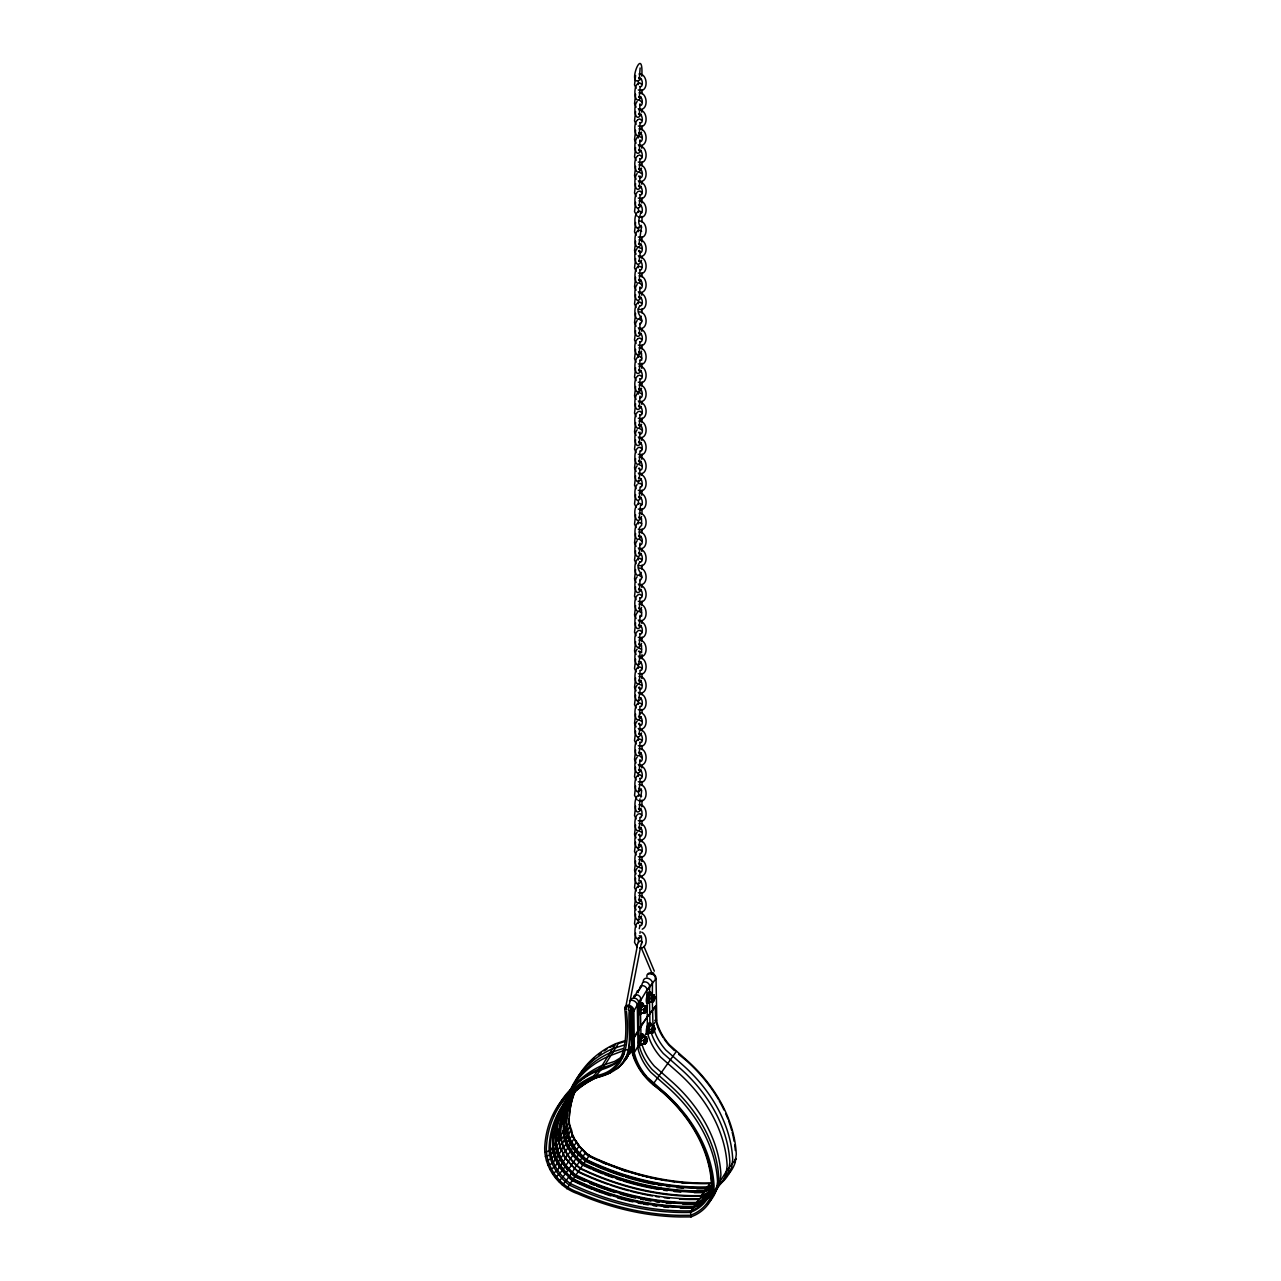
<?xml version="1.0" encoding="UTF-8"?>
<svg xmlns="http://www.w3.org/2000/svg" width="1281" height="1281" viewBox="0 0 1281 1281"><rect width="100%" height="100%" fill="white"/><g stroke="black" fill="none" stroke-linecap="round" stroke-linejoin="round"><path stroke-width="1.5" d="M728.329 1174.373A59.23 44.963 34.4 0 0 735.23 1162.427L736.287 1154.261A133.848 101.615 34.4 0 0 686.104 1059.611L669.435 1044.848A53.242 40.416 34.4 0 1 656.801 1021.678L656.032 978.156A4.932 3.747 34.4 0 0 651.453 973.08A4.932 3.747 34.4 0 0 646.857 976.058L646.969 976.763M643.735 1011.205L644.119 1008.723M643.735 1042.061L644.119 1039.58M644.407 1010.661L645.848 1011.958M644.103 1042.142L644.567 1039.211M644.855 1011.462L645.064 1009.62M645.16 1010.821C646.553 1015.305 648.907 1005.009 645 1007.651M646.713 1041.725L646.889 1038.667L645.832 1043.07L646.505 1038.571M647.129 1008.227L645.864 1009.22L645.832 1012.214M644.695 1040.38L644.679 1042.782L645.16 1041.677M645.832 1039.339L645.832 1043.07M645.864 1009.22L645.864 1007.603L645.16 1008.035M646.361 1008.227L646.281 1009.412M645.864 1040.06L645.208 1038.331M647.113 1008.403L646.008 1012.262L644.455 1011.558M646.809 1039.884L646.569 1038.395L645.496 1039.98M647.113 1039.243L647.113 1040.508M651.405 1000.013L651.613 998.171M651.789 1000.093L651.773 998.828M652.093 999.468L652.333 1000.957M652.782 1031.429L652.157 1029.748M652.525 1000.269L652.525 998.988M652.83 999.628L653.694 1001.005L654.303 998.972M652.83 1030.484C656.016 1034.712 654.111 1021.806 652.237 1029.844M654.863 1028.275C654.095 1025.985 652.445 1030.981 653.502 1031.878M654.047 997.034L653.967 998.219M654.479 997.835L654.559 996.618L654.175 1000.253M654.783 997.21L654.671 999.052M625.32 1040.588L615.825 1043.663L602.214 1065.392L593.663 1075.992A134.985 102.48 34.4 0 0 544.697 1148.016C544.521 1167.952 558.676 1187.215 577.411 1193.62A238.506 181.069 34.4 0 0 680.339 1216.95L691.051 1216.902L694.942 1215.189A59.23 44.963 34.4 0 0 713.053 1194.757L714.109 1186.59A133.848 101.615 34.4 0 0 663.942 1091.94L647.257 1077.177A53.242 40.416 34.4 0 1 634.623 1054.007L631.725 1050.276L631.389 1009.524M610.172 1072.95L596.85 1077.609L593.663 1075.992C628.459 1071.941 627.146 1035.913 624.824 1009.236L624.696 1008.387A4.932 3.747 34.4 0 1 626.985 1005.425M641.989 93.849L642.037 89.734M642.037 110.118L641.829 112.184M641.989 129.893L642.037 125.762M642.037 146.162L641.829 148.212M641.989 165.938L642.037 161.806M642.037 182.206L641.829 184.256M641.989 222.077L642.037 216.361M641.989 258.121L642.037 257.145M641.989 276.92L642.037 272.789M642.037 293.189L641.829 295.238M641.989 312.964L642.037 308.833M642.037 329.233L641.829 331.283M641.989 348.944L642.037 344.813M641.989 386.093L642.037 381.962M642.037 402.362L641.829 404.428M641.989 422.138L642.037 418.006M642.037 438.406L641.829 440.456M641.989 475.411L642.037 474.45M641.989 514.322L642.037 508.605M641.989 533.12L642.037 528.989M642.037 549.389L641.829 551.438M641.989 569.164L642.037 565.033M642.037 585.433L641.829 587.483M641.989 605.192L642.037 601.077M642.037 621.461L641.829 623.527M641.989 641.189L642.037 637.057M641.989 658.722L642.037 654.591M641.989 694.766L642.037 693.79M641.989 730.794L642.037 729.834M641.989 749.609L642.037 745.478M642.037 765.878L641.829 767.927M641.989 785.589L642.037 781.458M641.989 841.777L642.037 840.816M625.336 1009.332L637.137 946.755C636.577 944.097 640.148 938.22 642.373 942.288M641.989 877.821L642.037 876.861M641.989 913.865L642.037 912.889M644.439 1010.981L645.496 1007.667M654.783 1029.316L654.559 1027.474L653.55 1028.867M644.487 1010.821L645.096 1008.323M644.855 1010.197L644.903 1011.91L644.407 1011.157M645.528 1010.917L645.624 1009.076M646.521 1010.149L646.729 1008.868M647.097 1008.964L646.905 1010.245M644.855 1041.757L645.464 1039.259M645.24 1041.837L645.432 1040.556M646.361 1039.628L646.248 1040.925M647.097 1039.804L646.905 1041.085M651.789 999.548L652.637 996.57M652.541 999.708L653.134 997.21M652.013 1027.81L651.405 1030.853L652.493 1031.958M651.789 1030.388L652.397 1027.89M653.214 1030.565L653.518 1028.147M653.678 1029.075L653.582 1027.346L652.83 1027.682M654.399 1028.515L653.806 1031.013M654.783 1028.611L654.175 1031.109M641.829 76.139C643.686 41.456 625.416 90.311 640.852 79.198M641.829 203.006L642.037 197.802M641.829 241.965L642.037 236.745M641.829 368.384L642.037 363.164M641.829 459.271L642.037 454.05M641.829 495.251L642.037 490.047M641.829 678.61L642.037 673.39M641.829 806.838L642.037 800.033M641.829 825.637L642.037 820.416M641.829 861.681L642.037 856.461M641.829 897.709L642.037 892.505M639.251 928.709L640.004 925.378M653.678 1029.3L653.534 1027.25M631.101 999.756A4.067 3.09 34.4 0 1 635.248 998.267A4.067 3.09 34.4 0 1 638.546 1002.302L639.075 1044.367L634.383 1052.47L633.871 1010.485A4.932 3.747 34.4 0 0 628.09 1005.281M640.548 1007.058L640.66 998.716A3.747 2.85 34.4 0 0 637.185 994.857A3.747 2.85 34.4 0 0 633.695 997.114M652.333 995.577L652.461 983.376A4.932 3.747 34.4 0 0 647.866 978.3A4.932 3.747 34.4 0 0 643.286 981.278L643.414 982.127M655.215 978.54L655.296 977.979A4.131 3.138 34.4 0 0 652.926 974.329L651.308 974.233L651.885 972.952L641.173 947.604M629.259 1007.41L631.133 1007.843L632.157 1052.582A57.005 43.282 34.4 0 0 652.878 1084.511A130.07 98.749 34.4 0 1 711.547 1184.589L711.531 1188.624L714.077 1191.122L727.112 1170.161L736.255 1158.793M628.298 1009.876L641.253 943.617M635.328 995.737L637.394 990.725L638.162 992.583M644.183 1010.101L645.208 1007.426M644.567 1010.197L644.871 1008.9M646.248 1010.085L646.313 1007.779L647.193 1008.627M651.405 998.732L652.013 996.954M653.006 996.65L652.878 1001.198M644.183 1040.957L645.208 1038.267M653.118 998.507L652.621 1000.205M644.935 1041.117L645.24 1039.836M653.934 998.892L653.822 996.442M654.287 998.331L652.942 1002.014L648.01 1001.438L649.355 994.312L654.287 994.889L653.806 1000.173M654.575 999.052L654.735 996.746L653.054 996.538M646.617 1040.38L645.272 1044.063L640.34 1043.471L641.685 1036.361L646.617 1036.937L646.345 1041.629M652.926 1028.643L652.589 1031.573L654.111 1031.397M652.734 1029.267L652.878 1032.038M653.118 1029.364L652.621 1031.045M653.934 1029.732L653.87 1027.106M654.207 1029.812L654.287 1025.745L649.355 1025.152L648.01 1032.278L652.942 1032.87L654.287 1029.187M628.827 1053.222L630.508 1034.119L630.508 1009.252M631.133 1007.843L633.743 1011.285L640.58 999.228M707.16 1204.188A59.23 44.963 34.4 0 0 716.479 1189.745L717.552 1181.578A133.848 101.615 34.4 0 0 667.369 1086.928L650.7 1072.181A53.242 40.416 34.4 0 1 638.066 1048.995L637.298 1005.473A4.932 3.747 34.4 0 0 634.463 1001.118A4.932 3.747 34.4 0 0 629.467 1000.845M644.311 1036.249L647.433 1031.701L646.889 989.637A3.747 2.85 34.4 0 0 643.414 985.778A3.747 2.85 34.4 0 0 639.924 988.035M641.092 1008.499C641.124 1014.664 639.747 1006.546 642.405 1006.978M648.778 997.307L648.827 999.901M641.092 1039.355C641.124 1045.52 639.747 1037.402 642.405 1037.818M648.778 1028.147L648.827 1030.741M645.336 1009.7L645.832 1008.499M651.885 998.251L652.878 996.234M653.294 997.883L653.246 1000.621L654.111 1000.541M654.559 996.618C652.445 1003.663 651.18 997.258 653.742 997.178M734.509 1162.091L735.518 1158.552M641.573 132.087C636.145 144.193 632.013 125.362 637.169 120.286M641.573 168.131C636.161 180.221 631.997 161.406 637.169 156.33M641.573 260.299C636.161 272.405 631.997 253.59 637.169 248.514M641.573 351.138C636.161 363.244 631.997 344.429 637.169 339.337M641.573 388.287C636.145 400.393 632.013 381.578 637.169 376.486M641.573 424.331C636.161 436.421 631.997 417.622 637.169 412.53M641.573 516.515C636.161 528.605 631.997 509.79 637.169 504.714M641.573 607.386C636.161 619.492 631.997 600.677 637.169 595.601M641.573 643.382C636.161 655.472 631.997 636.673 637.169 631.581M641.573 732.988C636.161 745.094 631.997 726.279 637.169 721.187M641.573 916.059C636.161 928.149 631.997 909.334 637.169 904.258M646.617 1009.524L645.272 1013.207L640.34 1012.63L641.685 1005.505L646.617 1006.097L641.685 1005.505M643.927 1013.447L645.272 1006.322M651.597 1002.254L651.597 998.812L652.942 995.129L654.287 994.889M643.927 1044.303L645.272 1037.178L646.617 1036.937M651.597 1033.11L652.942 1025.985L654.287 1025.745M648.875 996.41L648.65 999.917M648.875 1027.266L648.65 1030.757M644.007 1008.788L644.583 1007.683M645.128 1009.044L645.704 1007.939M651.308 997.515L652.365 995.865M646.473 1010.725L645.88 1011.846M651.421 997.451L651.885 996.394M652.798 997.851L653.374 996.746M653.166 997.947L654.239 996.298L654.495 997.339M653.55 998.027L654.367 996.634M644.007 1039.644L644.583 1038.523M644.743 1039.804L645.688 1038.411L646.441 1039.307M646.473 1041.565L645.88 1042.686M646.841 1041.661L645.784 1043.294M652.798 1028.707L653.374 1027.586M653.166 1028.787L654.239 1027.138L653.054 1027.394M653.646 1030.356L653.198 1031.413M711.563 1187.647L711.531 1188.624A55.531 42.161 34.4 0 1 693.645 1210.993L690.427 1212.418A234.951 178.379 34.4 0 1 569.164 1184.941C557.683 1176.118 548.684 1162.491 549.101 1147.584A131.206 99.598 34.4 0 1 596.658 1077.577C611.661 1074.407 625.624 1065.2 630.396 1049.94M631.213 1007.891L633.759 1011.141M637.169 1006.274L646.809 990.149L652.365 984.032M640.116 67.957L639.347 78.846L638.659 77.981M640.116 86.756L639.347 97.66L638.659 96.78M641.237 97.1C634.96 107.14 632.83 88.693 637.169 84.242M641.237 114.329C634.96 124.369 632.83 105.939 637.169 101.487M640.116 122.8L639.347 133.688L638.659 132.824M641.237 150.373C634.543 160.862 632.366 139.853 638.418 136.443M641.237 186.402C634.96 196.457 632.83 178.011 637.169 173.559M640.116 194.824L639.347 205.729L638.53 204.832M641.237 205.168C634.96 215.208 632.83 196.762 637.169 192.326M641.237 225.312C634.96 235.352 632.83 216.921 637.169 212.47M641.237 244.111C633.294 256.841 632.302 224.623 641.637 231.285M641.237 280.155C633.294 292.885 632.302 260.651 641.637 267.329M641.237 297.384C634.96 307.44 632.83 288.994 637.169 284.542M641.237 316.199C634.96 326.239 632.83 307.792 637.169 303.357M640.116 323.084L639.347 333.989L638.53 333.108M641.237 333.428C634.96 343.468 632.83 325.038 637.169 320.586M641.237 370.529C634.96 380.569 632.83 362.139 637.169 357.687M640.116 379L639.347 389.888L638.659 389.024M641.237 406.573C634.543 417.062 632.366 396.053 638.418 392.643M641.237 442.618C634.96 452.657 632.83 434.211 637.169 429.775M641.237 461.416C634.928 471.456 632.846 453.01 637.169 448.574M641.237 478.646C634.96 488.702 632.83 470.255 637.169 465.804M640.116 487.068L639.347 497.973L638.659 497.092M641.237 497.396C634.96 507.452 632.83 489.006 637.169 484.554M641.237 536.355C633.294 549.085 632.302 516.867 641.637 523.529M641.237 553.6C634.96 563.64 632.83 545.194 637.169 540.742M641.237 572.399C634.96 582.439 632.83 563.992 637.169 559.557M640.116 579.3L639.347 590.189L638.53 589.308M641.237 589.628C634.96 599.684 632.83 581.238 637.169 576.786M640.116 615.328L639.347 626.233L638.53 625.352M641.237 625.672C634.752 635.872 632.718 616.481 637.634 612.302M641.237 661.957C634.96 671.997 632.83 653.566 637.169 649.115M640.116 670.427L639.347 681.316L638.659 680.451M641.237 680.755C633.294 693.485 632.302 661.268 641.637 667.945M641.237 698.001C634.96 708.041 632.83 689.594 637.169 685.159M641.237 716.8C633.278 729.513 632.318 697.296 641.637 703.974M641.237 752.844C633.294 765.558 632.302 733.34 641.637 740.018M641.237 770.073C634.96 780.129 632.83 761.683 637.169 757.231M640.116 778.496L639.347 789.384L638.659 788.52M641.237 788.824C634.96 798.88 632.83 780.433 637.169 775.982M641.237 808.984C633.294 821.697 632.302 789.48 641.637 796.158M641.237 827.782C634.928 837.822 632.846 819.376 637.169 814.94M641.237 845.012C634.96 855.067 632.83 836.621 637.169 832.17M641.237 863.826C634.96 873.866 632.83 855.42 637.169 850.984M641.237 881.056C634.96 891.112 632.83 872.665 637.169 868.214M641.237 899.854C633.278 912.584 632.318 880.367 641.637 887.044M641.237 935.851C633.294 948.581 632.302 916.363 641.637 923.025M645.064 1039.147L644.471 1042.27L645.576 1043.31M652.734 1027.954L652.141 1031.077M651.709 1030.725L652.525 1031.637L653.358 1030.42M646.649 1042.158L644.823 1043.15L644.407 1041.997M644.935 1008.451L645.816 1007.33M645.32 1008.547L645.944 1007.587M651.276 996.794L651.757 995.978M645.688 1008.627L646.761 1008.147M646.056 1008.707L646.697 1007.827L645.752 1007.827M645.752 1011.285L645.032 1012.278L646.216 1012.038M645.896 1011.157L645.272 1012.102M653.358 997.435L653.999 996.49M653.582 999.949L653.134 1000.941M644.935 1039.307L645.816 1038.17M646.056 1039.564L646.697 1038.683M644.775 1042.077L645.528 1041.901M652.99 1028.195L653.63 1027.25M653.198 1030.709L653.518 1031.605M653.582 1030.805L652.942 1031.749M654.319 1030.965L652.125 1031.862M639.988 798.896L639.347 809.544L638.53 808.647M624.359 1053.286C619.331 1063.87 607.658 1068.114 597.09 1070.98A134.985 102.48 34.4 0 0 553.584 1116.087M627.098 1055.88L630.46 1049.475M631.085 1050.308L626.105 1058.49M629.547 1054.087L632.109 1049.203M632.029 1049.699L624.023 1059.611M640.26 214.76C637.922 221.053 638.162 225.664 641.669 226.929C640.5 230.596 639.251 246.977 638.53 243.79M640.26 507.004L639.347 518.116L638.659 517.252L641.509 518.565L641.669 525.242L639.571 527.532L639.347 536.915L638.53 536.034M641.461 1007.474L642.325 1007.507M653.166 1000.045L652.365 1000.749M641.461 1038.331L642.325 1038.363M631.389 1034.488L631.053 1036.153L633.711 1038.427L646.745 1017.578L655.888 1006.097M631.373 1035.08L633.743 1037.914L640.548 1026.129L655.904 1005.585M641.461 986.418L637.97 991.83M649.483 992.631L649.611 986.178A4.067 3.09 34.4 0 0 645.832 981.983A4.067 3.09 34.4 0 0 642.037 984.448L637.922 991.606M652.301 974.12L653.614 972.984L653.006 974.441A4.131 3.138 34.4 0 0 648.73 974.104M566.778 1188.752L572.943 1179.433C562.391 1171.314 554.049 1159.353 552.848 1145.822M710.411 1185.614A54.923 41.697 34.4 0 1 707.288 1186.991A234.199 177.787 34.4 0 1 586.49 1159.609L576.546 1149.874L569.757 1138.505C576.642 1132.9 566.666 1125.198 569.292 1118.153M626.457 1009.22L624.792 1009.092L627.37 1005.345M633.775 997.675L635.856 994.648M633.823 997.883L635.888 994.857M655.936 978.812L646.761 990.341M618.995 1042.574L605.305 1064.335L596.818 1074.903L599.604 1076.568L600.645 1075.928M560.165 1135.158L560.71 1139.161L558.532 1142.332L557.988 1138.329L560.165 1135.158L560.101 1131.235A131.415 99.758 34.4 0 1 568.252 1098.409M562.663 1131.523L563.432 1130.386C564.633 1143.917 572.991 1155.862 583.528 1163.981A235.112 178.475 34.4 0 0 694.959 1191.57L704.966 1191.506L708.217 1190.065A55.74 42.321 34.4 0 0 711.195 1188.432M565.305 1127.664L566.09 1126.527C567.275 1140.058 575.633 1152.003 586.186 1160.122A235.112 178.475 34.4 0 0 697.601 1187.711L707.608 1187.647L710.875 1186.206M553.808 1131.715A131.415 99.758 34.4 0 0 552.784 1141.899L552.8 1147.087L550.462 1150.482L544.793 1152.243M709.578 1194.533A54.923 41.697 34.4 0 1 694.046 1206.286A234.199 177.787 34.4 0 1 573.248 1178.904C562.919 1170.93 554.753 1159.209 553.584 1145.951L555.442 1143.228L555.378 1139.369A130.614 99.165 34.4 0 1 570.509 1095.175M710.218 1193.187A54.923 41.697 34.4 0 1 696.688 1202.427A234.199 177.787 34.4 0 1 575.906 1175.045C565.562 1167.071 557.395 1155.35 556.226 1142.092L558.724 1138.457L558.644 1134.598A130.614 99.165 34.4 0 1 569.517 1096.856M710.138 1190.754A54.923 41.697 34.4 0 1 701.364 1195.605A234.199 177.787 34.4 0 1 580.565 1168.24C570.237 1160.266 562.071 1148.529 560.902 1135.27L563.384 1131.635L563.32 1127.792A130.614 99.165 34.4 0 1 572.303 1093.446M710.683 1187.855A54.923 41.697 34.4 0 1 704.63 1190.85A234.199 177.787 34.4 0 1 583.848 1163.468C573.504 1155.494 565.337 1143.757 564.168 1130.499L566.042 1127.776L565.962 1123.917A130.614 99.165 34.4 0 1 574.064 1091.316M569.757 1138.505L566.81 1126.639L569.356 1122.06M553.392 1149.826L552.607 1150.962L553.616 1154.998L554.385 1153.861M555.49 1141.963L555.922 1149.794M563.976 1134.39L563.864 1138.217M566.618 1130.531L565.85 1131.667L565.481 1128.993M552.8 1147.087L553.328 1151.011L550.766 1154.709L545.37 1156.567M554.113 1149.874L555.97 1147.152L555.442 1143.228M556.755 1146.015L559.253 1142.396L558.724 1138.457M561.43 1139.209L563.912 1135.574L563.384 1131.635M564.697 1134.438L566.57 1131.715L566.042 1127.776M567.339 1130.579L569.901 1126.047M556.258 1151.139L557.043 1150.002L556.034 1145.967M561.719 1143.196L559.525 1146.367L560.982 1150.402L563.176 1147.216L560.71 1139.161M564.985 1138.425L564.2 1139.562L565.177 1142.252M567.627 1134.566L566.842 1135.703L567.819 1138.393M553.328 1151.011L554.321 1154.982L551.983 1158.392L546.443 1160.922M555.089 1153.845L556.963 1151.123L555.97 1147.152M557.747 1149.986L560.229 1146.351L559.253 1142.396M562.407 1143.18L564.905 1139.546L563.912 1135.574M565.69 1138.409L567.547 1135.687L566.57 1131.715M568.332 1134.55L570.894 1130.066M565.818 1172.996L565.033 1174.133L559.269 1166.879L555.073 1159.033L555.842 1157.896M558.5 1154.037L562.695 1161.883L568.46 1169.137L567.691 1170.274L559.621 1159.145L557.043 1150.002M566.442 1142.46L565.658 1143.597L567.547 1147.568L572.559 1155.158L579.012 1162.011L579.797 1160.874M569.084 1138.601L568.3 1139.738L570.205 1143.709L570.974 1142.572M554.321 1154.982L555.746 1158.937L552.671 1163.18L548.028 1165.262M556.53 1157.8L558.388 1155.078L556.963 1151.123M559.173 1153.941L561.67 1150.322L560.229 1146.351M563.848 1147.136L566.33 1143.501L564.905 1139.546M567.115 1142.364L568.988 1139.642L567.547 1135.687M556.963 1163.004L557.747 1161.867M559.621 1159.145L560.389 1158.008M563.176 1147.216L565.065 1151.187L562.887 1154.373L565.193 1158.248L578.083 1171.939A235.112 178.475 34.4 0 0 608.203 1184.429M567.547 1147.568L568.332 1146.431M555.746 1158.937L557.603 1162.844L554.529 1167.103L550.061 1169.553M558.388 1161.707L560.261 1158.985L558.388 1155.078M561.03 1157.848L563.528 1154.213L561.67 1150.322M565.706 1151.043L568.204 1147.408L566.33 1143.501M568.972 1146.271L570.846 1143.549L568.988 1139.642M571.63 1142.412L574.32 1138.249L572.431 1134.165M653.214 1026.882L652.99 1025.36L656.561 1020.14M559.269 1166.879L560.053 1165.742M561.927 1163.004L562.695 1161.883M565.193 1158.248L567.371 1155.062L565.065 1151.187M569.869 1151.427L570.637 1150.29M593.744 1165.102A235.112 178.475 34.4 0 1 585.401 1161.259L575.217 1151.299L572.511 1147.568L573.296 1146.431M557.603 1162.844L559.877 1166.655L556.819 1170.93L552.559 1173.716M560.662 1165.518L562.535 1162.796L560.261 1158.985M563.304 1161.659L565.802 1158.024L563.528 1154.213M567.979 1154.838L570.461 1151.203L568.204 1147.408M571.246 1150.066L573.119 1147.344L570.846 1143.549M573.888 1146.207L576.594 1141.931L572.879 1137.064M561.975 1170.594L562.759 1169.457M564.617 1166.735L565.401 1165.598M567.899 1161.963L570.077 1158.793L567.371 1155.062M572.559 1155.158L573.344 1154.021M575.217 1151.299L575.986 1150.162M559.877 1166.655L562.535 1170.306L555.474 1177.735M563.32 1169.169L565.177 1166.447L562.535 1162.796M565.962 1165.31L568.444 1161.675L565.802 1158.024M570.637 1158.504L573.119 1154.87L570.461 1151.203M573.904 1153.733L575.761 1151.011L573.119 1147.344M576.546 1149.874L579.284 1145.63L573.215 1137.352M570.958 1165.502L573.135 1162.331L570.077 1158.793M575.633 1158.697L576.402 1157.56M578.275 1154.838L579.044 1153.701M562.535 1170.306L565.545 1173.78L558.772 1181.546M566.314 1172.659L568.188 1169.921L565.177 1166.447M568.972 1168.784L571.454 1165.166L568.444 1161.675M573.632 1161.979L576.13 1158.344L573.119 1154.87M576.914 1157.207L578.772 1154.485L575.761 1151.011M579.556 1153.348L582.311 1149.137L578.452 1145.278M568.428 1177.447L569.196 1176.31M571.07 1173.588L571.854 1172.451L568.46 1169.137M574.336 1168.816L576.514 1165.646L573.135 1162.331M581.654 1158.152L582.439 1157.015M565.545 1173.78L568.86 1177.047L562.423 1185.133M569.645 1175.91L571.518 1173.188L568.188 1169.921M572.287 1172.051L574.785 1168.416L571.454 1165.166M576.962 1165.23L579.46 1161.611L576.13 1158.344M580.229 1160.474L582.102 1157.736L578.772 1154.485M582.887 1156.615L585.673 1152.42L582.263 1149.105C583.175 1152.468 594.432 1159.161 599.748 1160.698A237.722 180.461 34.4 0 0 609.884 1164.893M573.248 1178.904L575.601 1175.574A235.112 178.475 34.4 0 0 687.016 1203.147L697.024 1203.083L700.275 1201.658A55.74 42.321 34.4 0 0 703.253 1200.009M575.906 1175.045L580.261 1168.752A235.112 178.475 34.4 0 0 691.676 1196.326L701.684 1196.278L704.95 1194.837A55.74 42.321 34.4 0 0 710.683 1191.314M580.565 1168.24L583.528 1163.981M583.848 1163.468L586.186 1160.122M586.49 1159.609L589.34 1155.478A234.951 178.379 34.4 0 0 710.619 1182.971L707.288 1186.991M676.24 1051.557L652.878 1084.511L653.31 1083.71A57.565 43.714 34.4 0 1 648.33 1079.034M710.539 1192.979A54.923 41.697 34.4 0 1 693.261 1207.423L690.475 1211.826L691.051 1216.902M694.046 1206.286L695.919 1203.564A54.923 41.697 34.4 0 0 709.45 1194.308M696.688 1202.427L699.186 1198.792A54.923 41.697 34.4 0 0 710.459 1191.842M701.364 1195.605L703.861 1191.987A54.923 41.697 34.4 0 0 709.914 1188.992M704.63 1190.85L706.504 1188.128A54.923 41.697 34.4 0 0 709.626 1186.75M701.684 1196.278L699.506 1199.448L689.498 1199.496A235.112 178.475 34.4 0 1 679.49 1199.128M649.083 995.994L650.075 995.785M649.083 1026.834L650.075 1026.625M653.198 996.922L654.191 996.538M653.742 1000.461L652.493 1001.102M645.528 1038.971L646.889 1038.667M646.056 1042.494L645.08 1042.894M652.942 996.73L653.79 997.355M622.998 1056.473C617.314 1063.79 608.011 1065.968 599.62 1068.674A134.121 101.823 34.4 0 0 571.55 1088.722M620.596 1064.607L626.905 1057.946L632.093 1045.52L629.003 1049.651L624.103 1050.052M617.09 1068.706C635.088 1054.663 627.546 1029.652 629.211 1010.261M635.6 75.483L634.543 84.834L636.097 88.341M635.6 94.282L634.543 103.633L636.097 107.156M635.6 111.527L634.543 120.862L636.097 124.385M635.6 130.326L634.543 139.677L636.097 143.184M635.6 147.555L634.543 156.906L636.097 160.429M635.6 166.37L634.543 175.705L636.097 179.228M635.6 183.599L634.543 192.951L636.097 196.473M635.6 202.35L634.543 211.701L637.089 216.121M635.6 222.51L634.543 231.845L636.097 235.368M635.6 241.308L634.543 250.66L636.097 254.166M635.6 258.538L634.543 267.889L636.097 271.412M635.6 277.353L634.543 286.688L636.097 290.211M635.6 294.582L634.543 303.933L636.097 307.456M635.6 313.381L634.543 322.732L636.097 326.255M635.6 330.626L634.543 339.977L636.097 343.484M635.6 349.377L634.543 358.728L636.097 362.235M635.6 367.727L634.543 377.078L636.097 380.585M635.6 386.526L634.543 395.877L636.097 399.4M635.6 403.755L634.543 413.106L636.097 416.629M635.6 422.57L634.543 431.921L636.097 435.428M635.6 439.799L634.543 449.151L636.097 452.673M635.6 458.598L634.543 467.949L636.097 471.472M635.6 475.843L634.543 485.195L636.097 488.702M635.6 494.594L634.543 503.945L636.097 507.468M635.6 514.738L634.543 524.089L636.097 527.612M635.6 533.553L634.543 542.904L636.097 546.411M635.6 550.782L634.543 560.133L636.097 563.656M635.6 569.581L634.543 578.932L636.097 582.455M635.6 586.826L634.543 596.177L636.097 599.684M635.6 605.625L634.543 614.976L636.097 618.499M635.6 622.87L634.543 632.206L636.097 635.728M635.6 641.621L634.543 650.972L636.097 654.479M635.6 659.155L634.543 668.506L636.097 672.013M635.6 677.953L634.543 687.305L636.097 690.827M635.6 695.183L634.543 704.534L636.097 708.057M635.6 713.997L634.543 723.349L636.097 726.855M635.6 731.227L634.543 740.578L636.097 744.101M635.6 750.025L634.543 759.377L636.097 762.9M635.6 767.271L634.543 776.622L636.097 780.129M635.6 786.022L634.543 795.373L637.089 799.792M635.6 806.165L634.543 815.517L636.097 819.039M635.6 824.98L634.543 834.331L636.097 837.838M635.6 842.209L634.543 851.561L636.097 855.084M635.6 861.008L634.543 870.359L636.097 873.882M635.6 878.254L634.543 887.605L636.097 891.112M635.6 897.052L634.543 906.404L636.097 909.926M635.6 914.282L634.543 923.633L636.097 927.156M635.6 933.048L634.543 942.4L637.089 946.819M641.781 943.857L641.509 936.859L639.203 935.722M637.634 83.713L639.779 82.897L641.637 84.274M637.634 119.757L639.779 118.941L641.637 120.302M637.634 155.802L639.779 154.969L641.797 156.762M637.634 211.941L639.779 211.109L641.637 212.486M637.634 302.812L639.779 301.996L641.637 303.373M637.634 338.808L639.779 337.992L641.637 339.353M637.634 357.159L639.779 356.326L641.797 358.12M637.634 375.957L639.779 375.141L641.637 376.518M637.634 504.17L639.779 503.353L641.637 504.73M637.634 559.012L639.779 558.196L641.637 559.573M637.634 595.057L639.779 594.24L641.637 595.617M637.634 775.453L639.779 774.637L641.637 776.014M653.422 996.634L654.815 997.034M653.518 1000.765L652.782 1000.589M653.902 1000.845L652.878 1000.525M645 1038.491L646.777 1038.331M623.895 1050.468L608.443 1056.313A133.784 101.567 34.4 0 0 571.054 1089.058M622.246 1056.761L614.608 1061.421L602.214 1065.392A133.784 101.567 34.4 0 0 570.381 1089.955M637.954 191.477L640.212 191.077L641.797 192.758M637.954 411.697L640.212 411.281L641.797 412.962M637.954 447.726L640.212 447.325L641.797 449.007M637.954 630.748L640.212 630.332L641.797 632.013M637.954 814.092L640.212 813.691L641.797 815.373M640.004 103.857L639.347 114.89L638.659 114.025M640.004 139.901L639.347 150.934L638.659 150.053M640.004 158.7L639.347 169.733L638.659 168.868M640.004 175.945L639.347 186.962L638.659 186.097M638.418 247.425L641.637 248.53M640.004 269.683L639.347 280.715L638.53 279.834M640.004 286.912L639.347 297.945L638.53 297.064M640.004 305.727C633.23 314.069 646.665 318.409 639.924 324.381M640.004 341.707L639.347 352.739L638.659 351.875L641.509 353.204L641.717 360.089L639.924 360.377M640.004 360.057L639.347 371.09L638.659 370.225M640.004 396.101L639.347 407.134L638.659 406.269M640.004 414.9L639.347 425.933L638.659 425.068M640.004 432.145L639.347 443.178L638.659 442.297M640.004 450.944L639.347 461.977L638.659 461.112M638.418 483.465L640.66 483.481L641.797 485.003M640.004 543.128L639.347 554.161L638.53 553.264M640.004 561.927C633.23 570.285 646.665 574.609 639.924 580.581M640.004 597.971L639.347 609.003L638.659 608.123L641.509 609.452L641.669 616.129L639.924 616.625M640.004 633.951L639.347 644.984L638.659 644.119L641.509 645.432L641.605 652.621L638.53 651.356M638.418 648.026L641.637 649.131M638.418 684.07L641.637 685.175M640.004 706.327L639.347 717.36L638.659 716.495M640.004 742.372L639.347 753.404L638.659 752.539M640.004 759.601L639.347 770.634L638.659 769.769M640.004 817.31L639.347 828.343L638.53 827.462M638.418 849.895L640.66 849.895L641.797 851.417M640.004 853.354L639.347 864.387L638.53 863.49M638.418 867.125L641.637 868.23M640.004 889.398L639.347 900.431L638.53 899.534M638.53 114.009C642.678 112.232 643.783 124.93 639.924 122.512M638.53 150.037C642.678 148.276 643.783 160.974 639.924 158.556M638.53 186.081C642.678 184.32 643.783 197.018 639.924 194.6M638.53 370.209C642.678 368.448 643.783 381.13 639.924 378.728M638.53 406.237C642.678 404.476 643.783 417.174 639.924 414.756M638.53 442.281C642.662 440.568 643.302 452.305 640.516 451.008M638.53 461.08C643.222 459.255 643.815 474.803 638.53 468.35M638.53 478.325C642.502 476.516 643.414 487.917 640.516 487.052M638.53 497.076C642.021 495.203 644.023 505.915 640.372 505.755M638.53 661.636C642.454 659.875 643.751 671.564 640.372 670.315M638.53 680.435C643.014 678.145 643.702 693.902 638.53 687.689M638.53 716.479C643.222 714.654 643.815 730.186 638.53 723.733M638.53 752.507C642.678 750.746 643.783 763.444 639.924 761.026M638.53 769.753C642.518 767.847 643.879 780.385 639.924 778.272M638.53 844.691C639.475 848.342 640.852 831.801 639.203 834.636M706.824 1188.784L710.09 1187.343M642.229 929.205C648.859 926.419 646.745 912.729 639.043 912.777M654.783 1020.381L655.824 1020.028L655.231 1007.699M619.38 1043.214L625.704 1041.229M624.616 1044.912L612.254 1048.883A134.985 102.48 34.4 0 0 569.997 1090.868M623.062 1048.563L610.685 1052.534A134.121 101.823 34.4 0 0 571.278 1088.834M638.835 136.218L641.637 137.547M638.835 392.418L641.637 393.747M638.835 464.507L641.637 465.82M638.835 719.89L641.637 721.219M638.835 830.873L641.637 832.202M638.835 902.945L641.637 904.274M648.01 1001.438L652.942 1002.014M640.34 1012.63L641.685 1012.39M648.01 1032.278L652.942 1032.87M640.34 1043.471L645.272 1044.063M638.659 77.885C643.126 76.764 643.446 88.277 639.924 86.484M638.659 96.683C643.126 95.563 643.446 107.076 639.924 105.282M638.659 132.728C643.126 131.607 643.446 143.12 639.924 141.326M638.659 168.772C643.975 168.083 643.334 182.35 638.53 176.105M638.659 204.752C642.87 203.743 643.446 213.815 640.372 213.511M638.659 243.71C643.783 242.509 643.222 257.097 638.53 251.044M638.659 279.754C643.126 278.618 643.446 290.13 639.924 288.337M638.659 296.984C643.126 295.863 643.446 307.376 639.924 305.583M638.659 333.028C643.126 331.891 643.446 343.404 639.924 341.627M638.659 388.928C643.126 387.807 643.446 399.32 639.924 397.526M638.659 424.972C643.975 424.283 643.334 438.55 638.53 432.305M638.659 535.954C643.126 534.817 643.446 546.33 639.924 544.553M638.659 553.184C643.126 552.063 643.446 563.576 639.924 561.783M638.659 589.228C643.126 588.107 643.446 599.62 639.924 597.827M638.659 625.272C643.126 624.135 643.446 635.648 639.924 633.855M638.659 697.585C643.414 696.848 642.918 707.672 640.516 706.391M638.659 733.629C643.414 732.876 643.382 744.581 639.924 742.227M638.659 788.423L641.669 790.457L640.884 797.246M638.659 808.567C643.863 807.719 641.765 818.847 640.516 817.374M638.659 827.382C643.783 826.181 643.222 840.768 638.53 834.716M638.659 844.611C643.11 843.619 642.934 853.819 640.516 853.418M638.659 863.41C643.783 862.225 643.222 876.812 638.53 870.76M638.659 899.454C643.783 898.269 643.222 912.841 638.53 906.788M645.208 1007.49L646.136 1007.651M624.792 1009.092L626.409 1008.98M696.816 1188.832L705.158 1188.784M694.174 1192.691L704.182 1192.643M696.24 1204.22L686.232 1204.268A235.112 178.475 34.4 0 1 682.901 1204.204M693.597 1208.079L683.574 1208.127A235.112 178.475 34.4 0 1 680.259 1208.063M639.299 100.094L641.797 101.92M639.299 172.166L641.637 173.592M639.299 319.193L641.797 321.019M639.299 428.366L641.637 429.792M639.299 575.393L641.797 577.219M639.299 611.437L641.637 612.846M639.043 73.962C648.538 73.561 648.586 94.089 638.258 89.942M639.043 92.76C648.538 92.36 648.586 112.888 638.258 108.741M639.043 110.006C648.538 109.606 648.586 130.118 638.258 125.986M639.043 128.805C648.538 128.404 648.586 148.932 638.258 144.785M639.043 146.034C648.538 145.634 648.586 166.162 638.258 162.03M639.043 164.849C648.538 164.448 648.586 184.96 638.258 180.829M639.043 182.078C648.538 181.678 648.586 202.206 638.258 198.059M639.043 200.829C648.538 200.428 648.586 220.956 638.258 216.809M639.043 220.989C648.538 220.588 648.586 241.1 638.258 236.969M639.043 239.787C648.538 239.387 648.586 259.915 638.258 255.768M639.043 257.017C648.538 256.616 648.586 277.144 638.258 273.013M639.043 275.831C648.538 275.431 648.586 295.943 638.258 291.812M639.043 293.061C648.538 292.66 648.586 313.188 638.258 309.041M639.043 311.859C648.538 311.459 648.586 331.987 638.258 327.856M639.043 329.105C648.538 328.705 648.586 349.217 638.258 345.085M639.043 347.856C648.538 347.455 648.586 367.983 638.258 363.836M639.043 366.206C648.538 365.806 648.586 386.318 638.258 382.186M639.043 385.005C648.538 384.604 648.586 405.132 638.258 400.985M639.043 402.234C648.538 401.85 648.586 422.362 638.258 418.23M639.043 421.049C648.538 420.648 648.586 441.16 638.258 437.029M639.043 438.278C648.538 437.878 648.586 458.406 638.258 454.259M639.043 457.077C648.538 456.693 648.586 477.205 638.258 473.073M639.043 474.322C648.538 473.922 648.586 494.45 638.258 490.303M639.043 493.073C648.538 492.673 648.586 513.201 638.258 509.053M639.043 513.217C648.538 512.832 648.586 533.344 638.258 529.213M639.043 532.031C648.538 531.631 648.586 552.143 638.258 548.012M639.043 549.261C648.538 548.86 648.586 569.388 638.258 565.241M639.043 568.059C648.538 567.675 648.586 588.187 638.258 584.056M639.043 585.305C648.538 584.905 648.586 605.433 638.258 601.285M639.043 604.104C648.538 603.703 648.586 624.231 638.258 620.084M639.043 621.349C648.538 620.949 648.586 641.461 638.258 637.33M639.043 640.1C648.538 639.699 648.586 660.211 638.258 656.08M639.043 657.633C648.538 657.233 648.586 677.745 638.258 673.614M639.043 676.432C648.538 676.032 648.586 696.56 638.258 692.413M639.043 693.662C648.538 693.277 648.586 713.789 638.258 709.658M639.043 729.706C648.538 729.305 648.586 749.833 638.258 745.686M639.043 748.504C648.538 748.12 648.586 768.632 638.258 764.501M639.043 765.75C648.538 765.349 648.586 785.877 638.258 781.73M639.043 784.5C648.538 784.1 648.586 804.628 638.258 800.481M639.043 804.644C648.538 804.244 648.586 824.772 638.258 820.641M639.043 823.459C648.538 823.059 648.586 843.571 638.258 839.439M639.043 840.688C648.538 840.288 648.586 860.816 638.258 856.669M639.043 859.487C648.538 859.087 648.586 879.615 638.258 875.483M639.043 876.732C648.538 876.332 648.586 896.844 638.258 892.713M640.372 889.414C644.055 890.583 641.781 878.622 639.043 881.04C638.098 882.497 641.733 868.582 638.771 870.504M639.043 895.531C648.538 895.131 648.586 915.659 638.258 911.512M639.651 947.972C648.042 949.269 647.834 934.938 641.765 932.136M649.355 994.312L652.942 995.129M648.01 997.995L651.597 998.812M640.34 1009.188L643.927 1010.004M649.355 1025.152L652.942 1025.985M648.01 1028.835L651.597 1029.668M641.685 1036.361L645.272 1037.178M640.34 1040.028L643.927 1040.861M639.779 283.197L641.797 284.974M639.203 468.27C640.548 466.3 639.507 481.544 638.659 478.341M639.779 539.397L641.797 541.19M639.779 755.886L641.797 757.663M639.924 269.538C642.389 272.309 643.959 260.395 638.659 260.94C638.883 264.078 641.653 247.729 638.771 250.804M638.258 728.457C647.417 732.236 648.522 716.063 641.765 713.085M639.924 925.282C643.43 927.476 643.318 915.803 638.659 916.7C639.171 919.998 641.301 904.322 638.771 906.548M652.477 973.144L651.661 972.615M638.771 651.405C641.269 649.339 639.171 664.631 638.659 661.653M638.771 687.449C641.669 684.454 638.835 700.435 638.659 697.697M638.771 723.477C641.269 721.411 639.171 736.719 638.659 733.725M678.61 1054.279L685.671 1060.028A133.048 101.007 34.4 0 1 718.273 1099.178M584.584 1152.804L588.956 1156.423M582.102 1157.736L585.705 1160.746A234.199 177.787 34.4 0 0 706.504 1188.128M579.46 1161.611L583.063 1164.605A234.199 177.787 34.4 0 0 703.861 1191.987M580.261 1163.052L582.759 1165.118A235.112 178.475 34.4 0 0 591.085 1168.961M576.514 1165.646L580.261 1168.752M574.785 1168.416L578.388 1171.41A234.199 177.787 34.4 0 0 699.186 1198.792M571.854 1172.451L575.601 1175.574M571.518 1173.188L575.121 1176.182A234.199 177.787 34.4 0 0 695.919 1203.564M572.319 1174.629L574.817 1176.695A235.112 178.475 34.4 0 0 584.825 1181.29M568.86 1177.047L572.479 1180.041A234.199 177.787 34.4 0 0 693.261 1207.423M569.677 1178.488L572.175 1180.554A235.112 178.475 34.4 0 0 592.19 1189.296M645.768 1007.555L646.104 1008.547M653.694 1026.962L654.495 1028.195M646.393 1038.234L647.193 1039.467M645.448 1042.974L645.16 1042.174M674.414 1050.612L668.906 1045.184A54.026 41.024 34.4 0 1 664.263 1039.275M581.638 1148.977L575.329 1141.163M638.883 796.27L638.354 790.601M570.974 1144.99L572.511 1147.568M571.902 1134.598L578.884 1146.463L588.828 1156.199A234.199 177.787 34.4 0 0 709.61 1183.58M638.627 212.23L638.354 208.451M643.911 946.371L654.319 971.158M572.095 1135.094L569.677 1127.168L569.084 1119.386A130.614 99.165 34.4 0 1 575.569 1090.307M556.755 1152.484L557.715 1155.174M554.097 1156.343L555.073 1159.033M639.075 1044.367L639.331 1045.985A54.09 41.072 34.4 0 0 652.173 1069.555L668.938 1084.399A132.984 100.959 34.4 0 1 718.801 1178.44L717.76 1186.398A58.382 44.323 34.4 0 1 716.511 1189.617M638.418 504.009L638.354 500.695M638.418 942.464L638.354 937.612M652.99 1025.36L652.333 1001.294M649.979 1024.704L649.483 1000.253M641.028 1037.258L640.548 1014.68M566.81 1126.639L566.746 1122.797A130.614 99.165 34.4 0 1 574.849 1090.179M564.168 1130.499L564.104 1126.656A130.614 99.165 34.4 0 1 572.207 1094.038M560.902 1135.27L560.838 1131.411A130.614 99.165 34.4 0 1 570.734 1095.367M557.988 1138.329L557.924 1134.406A131.415 99.758 34.4 0 1 558.292 1129.266M556.226 1142.092L556.162 1138.233A130.614 99.165 34.4 0 1 571.278 1094.038M553.584 1145.951L553.52 1142.092A130.614 99.165 34.4 0 1 568.636 1097.897M642.037 709.434L642.037 712.604M638.354 81.568L638.354 84.61M638.354 134.905L638.354 137.932M638.354 227.073L638.354 231.637M638.354 264.639L638.354 267.665M638.354 300.667L638.354 303.709M638.354 353.956L638.354 356.983M638.354 391.105L638.354 394.132M638.354 480.423L638.354 483.449M638.354 520.839L638.354 523.865M638.354 556.883L638.354 559.909M638.354 663.718L638.354 668.282M638.354 699.762L638.354 704.31M638.354 737.328L638.354 740.354M638.354 773.356L638.354 776.398M638.354 846.789L638.354 849.815M638.354 882.833L638.354 887.381M638.354 918.861L638.354 923.425M626.457 1011.045C629.179 1037.802 628.971 1072.934 594.704 1076.985A133.384 101.263 34.4 0 0 546.346 1148.16C546.17 1167.407 559.797 1186.046 577.923 1192.195A236.921 179.868 34.4 0 0 680.163 1215.365L690.571 1215.317L694.174 1213.731A57.645 43.762 34.4 0 0 711.804 1193.844L712.812 1186.062A132.263 100.414 34.4 0 0 663.222 1092.533L653.342 1084.479A54.907 41.681 34.4 0 1 633.342 1053.735L632.558 1009.908A3.331 2.53 34.4 0 0 628.651 1006.386M640.132 712.444A3.843 1.153 -77.1 0 1 639.94 714.286M640.132 931.495A3.843 1.153 -77.1 0 1 639.94 933.337M640.196 1014.2A5.893 1.777 -77.1 0 1 638.611 1011.013A5.893 1.777 -77.1 0 1 640.932 1003.663A5.893 1.777 -77.1 0 1 642.918 1005.569M642.053 1012.743A5.893 1.777 -77.1 0 1 639.363 1012.855A5.893 1.777 -77.1 0 1 641.301 1004.4A5.893 1.777 -77.1 0 1 643.67 1005.745M640.756 1044.399A5.893 1.777 -77.1 0 1 638.579 1042.75A5.893 1.777 -77.1 0 1 640.756 1034.776A5.893 1.777 -77.1 0 1 642.918 1036.425M642.053 1043.583A5.893 1.777 -77.1 0 1 639.363 1043.695A5.893 1.777 -77.1 0 1 641.301 1035.24A5.893 1.777 -77.1 0 1 643.67 1036.585M648.426 1002.35A5.893 1.777 -77.1 0 1 646.265 1000.701A5.893 1.777 -77.1 0 1 648.426 992.727A5.893 1.777 -77.1 0 1 650.588 994.376M649.739 1001.534A5.893 1.777 -77.1 0 1 647.033 1001.662A5.893 1.777 -77.1 0 1 648.987 993.191A5.893 1.777 -77.1 0 1 651.34 994.552M710.843 1193.668A55.74 42.321 34.4 0 1 706.023 1198.119M710.058 1194.805A55.74 42.321 34.4 0 1 707.769 1197.143M653.662 1028.499A53.242 40.416 34.4 0 0 665.848 1050.068L682.533 1064.815A133.848 101.615 34.4 0 1 732.716 1159.481L731.643 1167.648A59.23 44.963 34.4 0 1 719.634 1184.333M663.238 1037.738A54.026 41.024 34.4 0 1 656.529 1023.295M711.74 1187.359A54.923 41.697 34.4 0 1 690.923 1210.833A234.199 177.787 34.4 0 1 570.141 1183.452C558.836 1174.757 549.981 1161.307 550.398 1146.623A130.614 99.165 34.4 0 1 597.731 1076.937M709.45 1196.118A55.74 42.321 34.4 0 1 705.126 1201.002M710.218 1194.997A55.74 42.321 34.4 0 1 703.365 1201.978M700.611 1203.868A55.74 42.321 34.4 0 1 697.633 1205.517L694.366 1206.942L684.358 1206.99A235.112 178.475 34.4 0 1 572.943 1179.417M555.201 1132.34A131.415 99.758 34.4 0 1 555.682 1128.993M556.627 1124.045A131.415 99.758 34.4 0 1 557.411 1120.811M557.859 1119.21A131.415 99.758 34.4 0 1 561.174 1109.922M565.578 1101.212A131.415 99.758 34.4 0 1 568.732 1096.296M555.426 1138.04A131.415 99.758 34.4 0 1 558.644 1118.073M559.205 1116.167A131.415 99.758 34.4 0 1 561.19 1110.595M561.943 1108.786A131.415 99.758 34.4 0 1 566.362 1100.075M719.153 1100.699A133.048 101.007 34.4 0 1 724.005 1109.987M725.67 1113.637A133.048 101.007 34.4 0 1 727.944 1119.146M728.633 1120.987A133.048 101.007 34.4 0 1 731.627 1130.242M732.124 1132.084A133.048 101.007 34.4 0 1 734.125 1141.323M734.702 1145.006A133.048 101.007 34.4 0 1 735.31 1150.482M650.844 1031.493A54.09 41.072 34.4 0 0 663.238 1053.414L680.003 1068.258A132.984 100.959 34.4 0 1 729.866 1162.315L728.825 1170.274A58.382 44.323 34.4 0 1 719.634 1184.493M646.04 1076.552A57.565 43.714 34.4 0 1 640.004 1068.61M637.057 1063.582A57.565 43.714 34.4 0 1 635.408 1060.172M634.671 1058.442A57.565 43.714 34.4 0 1 632.382 1051.477M647.69 1033.383A54.426 41.312 34.4 0 0 660.596 1057.081L677.409 1071.957A132.664 100.719 34.4 0 1 727.144 1165.774L726.119 1173.668A58.061 44.066 34.4 0 1 716.992 1187.807M660.452 1089.41A129.525 98.333 34.4 0 1 680.819 1109.858M684.166 1114.022A129.525 98.333 34.4 0 1 691.308 1124.013M694.942 1129.906A129.525 98.333 34.4 0 1 705.03 1151.139M705.671 1152.932A129.525 98.333 34.4 0 1 707.945 1160.138M708.425 1161.931A129.525 98.333 34.4 0 1 710.395 1170.93M710.683 1172.723A129.525 98.333 34.4 0 1 711.676 1181.626M683.462 1188.224A235.112 178.475 34.4 0 1 676.72 1187.631M669.963 1186.847A235.112 178.475 34.4 0 1 666.568 1186.366M661.46 1185.582A235.112 178.475 34.4 0 1 658.066 1185.005M654.655 1184.365A235.112 178.475 34.4 0 1 625.688 1177.111M623.991 1176.566A235.112 178.475 34.4 0 1 607.098 1170.642M605.417 1170.001A235.112 178.475 34.4 0 1 595.409 1165.838M641.909 1044.111A54.426 41.312 34.4 0 0 654.367 1066.16L671.18 1081.036A132.664 100.719 34.4 0 1 720.915 1174.869L719.89 1182.747A58.061 44.066 34.4 0 1 715.262 1191.81M686.696 1182.987A236.921 179.868 34.4 0 1 681.604 1182.523M674.783 1181.723A236.921 179.868 34.4 0 1 671.356 1181.258M666.216 1180.458A236.921 179.868 34.4 0 1 661.06 1179.561M659.347 1179.241A236.921 179.868 34.4 0 1 655.904 1178.552M650.748 1177.431A236.921 179.868 34.4 0 1 630.14 1171.923M628.427 1171.378A236.921 179.868 34.4 0 1 599.62 1160.57M685.431 1183.052A237.722 180.461 34.4 0 1 682.02 1182.731M664.855 1180.377A237.722 180.461 34.4 0 1 661.412 1179.753M657.97 1179.096A237.722 180.461 34.4 0 1 630.38 1172.083M628.667 1171.555A237.722 180.461 34.4 0 1 621.813 1169.297M620.1 1168.688A237.722 180.461 34.4 0 1 611.581 1165.55M554.417 1128.401A131.415 99.758 34.4 0 1 555.986 1121.932M559.301 1112.645A131.415 99.758 34.4 0 1 563.704 1103.934M552.559 1136.199A131.415 99.758 34.4 0 1 553.04 1132.852M553.984 1127.904A131.415 99.758 34.4 0 1 554.769 1124.67M555.217 1123.069A131.415 99.758 34.4 0 1 556.402 1119.29M562.935 1105.071A131.415 99.758 34.4 0 1 566.09 1100.155M626.761 1007.218A3.331 2.53 34.4 0 1 627.258 1006.77M552.735 1143.228A130.614 99.165 34.4 0 1 579.765 1086.272M560.277 1117.656A131.415 99.758 34.4 0 1 561.126 1114.438M561.702 1112.548A131.415 99.758 34.4 0 1 563.688 1106.96M564.441 1105.151A131.415 99.758 34.4 0 1 568.844 1096.44M705.751 1196.374A55.74 42.321 34.4 0 1 702.773 1198.023M669.403 1198.295A235.112 178.475 34.4 0 1 664.327 1197.719M659.251 1197.046A235.112 178.475 34.4 0 1 655.84 1196.534M652.445 1195.974A235.112 178.475 34.4 0 1 640.516 1193.636M638.803 1193.252A235.112 178.475 34.4 0 1 630.284 1191.17M628.571 1190.722A235.112 178.475 34.4 0 1 609.9 1185.005M668.538 1207.391A235.112 178.475 34.4 0 1 663.494 1206.926M656.721 1206.142A235.112 178.475 34.4 0 1 653.326 1205.677M648.234 1204.893A235.112 178.475 34.4 0 1 643.126 1203.996M641.413 1203.66A235.112 178.475 34.4 0 1 638.002 1202.987M632.894 1201.882A235.112 178.475 34.4 0 1 617.554 1197.927M610.749 1195.878A235.112 178.475 34.4 0 1 603.975 1193.636M602.294 1193.043A235.112 178.475 34.4 0 1 593.872 1189.953M671.196 1203.532A235.112 178.475 34.4 0 1 666.136 1203.067M659.363 1202.283A235.112 178.475 34.4 0 1 655.968 1201.818M650.876 1201.018A235.112 178.475 34.4 0 1 645.768 1200.137M644.071 1199.801A235.112 178.475 34.4 0 1 640.66 1199.128M635.536 1198.023A235.112 178.475 34.4 0 1 620.196 1194.068M615.104 1192.547A235.112 178.475 34.4 0 1 606.618 1189.777M604.936 1189.184A235.112 178.475 34.4 0 1 596.514 1186.094M594.832 1185.437A235.112 178.475 34.4 0 1 589.82 1183.404M569.388 1116.424A131.206 99.598 34.4 0 1 575.057 1090.739M680.819 1192.083A235.112 178.475 34.4 0 1 674.078 1191.49M667.305 1190.706A235.112 178.475 34.4 0 1 663.91 1190.241M658.818 1189.441A235.112 178.475 34.4 0 1 653.71 1188.544M652.013 1188.224A235.112 178.475 34.4 0 1 623.046 1180.97M621.349 1180.425A235.112 178.475 34.4 0 1 616.257 1178.776M612.878 1177.607A235.112 178.475 34.4 0 1 604.456 1174.501M602.775 1173.86A235.112 178.475 34.4 0 1 592.767 1169.697M562.807 1124.158A131.415 99.758 34.4 0 1 563.624 1117.416M564.216 1114.102A131.415 99.758 34.4 0 1 567.659 1101.996M563.368 1126.463A131.415 99.758 34.4 0 1 567.771 1102.717M565.449 1120.299A131.415 99.758 34.4 0 1 566.01 1115.223M566.01 1122.604A131.415 99.758 34.4 0 1 567.643 1109.106M568.38 1105.839A131.415 99.758 34.4 0 1 572.543 1093.35M731.707 1168.352A58.446 44.371 34.4 0 1 729.85 1171.218M714.958 1192.659A58.382 44.323 34.4 0 1 713.101 1195.509M626.873 1171.635A238.506 181.069 34.4 0 1 621.717 1169.905M606.345 1164.141A238.506 181.069 34.4 0 1 601.269 1162.011M573.568 1085.648A134.985 102.48 34.4 0 1 615.825 1043.663M578.772 1077.129A134.185 101.872 34.4 0 1 583.159 1070.5M588.187 1064.351A134.185 101.872 34.4 0 1 594.624 1058.042M598.515 1054.823A134.185 101.872 34.4 0 1 601.237 1052.822M604.056 1050.9A134.185 101.872 34.4 0 1 606.97 1049.091M609.98 1047.378A134.185 101.872 34.4 0 1 614.672 1045.008M565.85 1096.456A133.784 101.567 34.4 0 1 569.196 1091.54M562.135 1101.5A134.121 101.823 34.4 0 1 567.707 1093.285M648.426 1033.191A5.893 1.777 -77.1 0 1 646.265 1031.557A5.893 1.777 -77.1 0 1 648.426 1023.583A5.893 1.777 -77.1 0 1 650.588 1025.232M649.739 1032.39A5.893 1.777 -77.1 0 1 647.033 1032.502A5.893 1.777 -77.1 0 1 648.987 1024.047A5.893 1.777 -77.1 0 1 651.34 1025.392M589.356 1155.494L585.033 1152.388L589.356 1155.494"/></g></svg>
